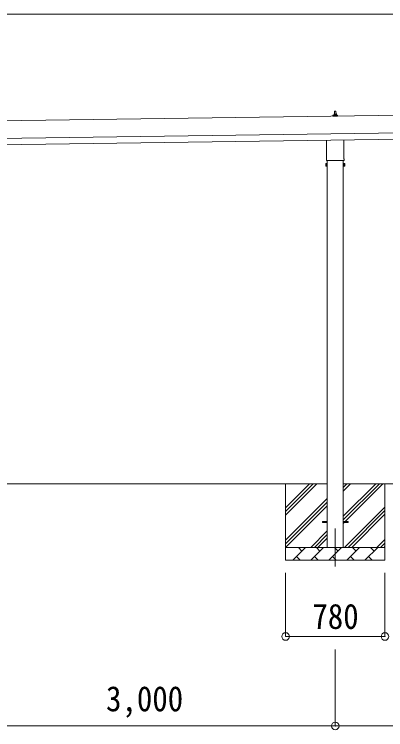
# Model space of a CAD drawing. Units: millimetres at full size, sheet at 1:60. Extents: x -16864 to 16864, y -11640 to 11640.
# Drawn here: x 2316 to 5232, y -8491 to -2872 of the extents above; entities that cross this region are included whole.
import ezdxf
from ezdxf.enums import TextEntityAlignment as Align

# ---------------------------------------------------------------- set-up
doc = ezdxf.new("R2010")
doc.units = ezdxf.units.MM
doc.header["$LTSCALE"] = 60
doc.header["$PDMODE"] = 32
doc.header["$PDSIZE"] = 60
doc.linetypes.add('CHAIN1', pattern=[8, 5, -1, 1, -1])
for name, color, linetype, lineweight in [('0-1_Defpoints', 7, 'CHAIN1', 9), ('0-2_TEXT1', 4, 'Continuous', 9), ('0-3_SHAPE', 7, 'Continuous', 9), ('0-8_TABLE1', 6, 'Continuous', 9)]:
    doc.layers.add(name, color=color, linetype=linetype, lineweight=lineweight)
doc.styles.add('ＭＳ ゴシック', font='')
doc.styles.get('ＭＳ ゴシック').set_extended_font_data('MS Gothic')

msp = doc.modelspace()

# ---------------------------------------------------------------- linework, layer by layer
at = {"layer": '0-1_Defpoints'}
msp.add_line((4836.29, -6909.99), (4836.29, -7258.99), dxfattribs=at)
at = {"layer": '0-2_TEXT1'}
for p, q in [((6314.04, -3649.61), (949.09, -3726.26)), ((4830.6, -3657.87), (4831.33, -3634.35)), ((4832.33, -3633.37), (4840.87, -3633.37)), ((4841.87, -3634.35), (4842.6, -3657.87)), ((4818.35, -3673.37), (4818.35, -3665.66)), ((4854.85, -3673.37), (4818.35, -3673.37)), ((4818.73, -3664.87), (4854.47, -3664.87)), ((4819.11, -3664.69), (4825.83, -3663.06)), ((4826.22, -3662.87), (4846.98, -3662.87)), ((4826.6, -3662.09), (4826.6, -3657.87)), ((4827.6, -3657.87), (4845.6, -3657.87)), ((4846.6, -3662.09), (4846.6, -3657.87)), ((4854.08, -3664.69), (4847.36, -3663.06)), ((4854.85, -3673.37), (4854.85, -3665.66)), ((951.09, -3866.24), (6316.04, -3789.6)), ((951.8, -3916.24), (6316.76, -3839.6)), ((4767.99, -4007.36), (4767.99, -3861.72)), ((4904.59, -3859.77), (4904.59, -4007.36)), ((4762.29, -4045.63), (4763.05, -4044.32)), ((4766.29, -4016.13), (4766.29, -4010.63)), ((4904.23, -4019.63), (4768.36, -4019.63)), ((4773.79, -4019.63), (4773.79, -7059.99)), ((4898.79, -7059.99), (4898.79, -4019.63)), ((4906.29, -4010.63), (4906.29, -4016.13)), ((4910.29, -4045.63), (4909.53, -4044.32)), ((4762.29, -4045.63), (4762.29, -4062.63)), ((4762.29, -4062.63), (4763.05, -4063.95)), ((4769.29, -4049.23), (4763.05, -4049.23)), ((4769.29, -4059.04), (4763.05, -4059.04)), ((4769.29, -4063.95), (4763.05, -4063.95)), ((4771.79, -4063.33), (4769.29, -4063.33)), ((4900.79, -4063.33), (4903.29, -4063.33)), ((4903.29, -4049.23), (4909.53, -4049.23)), ((4903.29, -4059.04), (4909.53, -4059.04)), ((4903.29, -4063.95), (4909.53, -4063.95)), ((4910.29, -4062.63), (4909.53, -4063.95)), ((4910.29, -4045.63), (4910.29, -4062.63)), ((4736.29, -6855.49), (4773.79, -6855.49)), ((4736.29, -6864.49), (4736.29, -6855.49)), ((4736.29, -6855.49), (4773.79, -6855.49)), ((4736.29, -6864.49), (4736.29, -6855.49)), ((4736.29, -6864.49), (4773.79, -6864.49)), ((4736.29, -6864.49), (4773.79, -6864.49)), ((4898.79, -6855.49), (4936.29, -6855.49)), ((4898.79, -6855.49), (4936.29, -6855.49)), ((4898.79, -6864.49), (4936.29, -6864.49)), ((4898.79, -6864.49), (4936.29, -6864.49)), ((4936.29, -6864.49), (4936.29, -6855.49)), ((4936.29, -6864.49), (4936.29, -6855.49))]:
    msp.add_line(p, q, dxfattribs=at)
for points in [[(4769.29, -4063.95), (4769.29, -4044.32), (4763.05, -4044.32)], [(4769.29, -4063.33), (4769.29, -4044.93), (4771.79, -4044.93)], [(4903.29, -4063.33), (4903.29, -4044.93), (4900.79, -4044.93)], [(4903.29, -4063.95), (4903.29, -4044.32), (4909.53, -4044.32)]]:
    msp.add_lwpolyline(points, dxfattribs=at)
for points in [[(4771.79, -4064.63), (4771.79, -4043.63), (4773.79, -4043.63), (4773.79, -4064.63)], [(4900.79, -4064.63), (4900.79, -4043.63), (4898.79, -4043.63), (4898.79, -4064.63)]]:
    msp.add_lwpolyline(points, close=True, dxfattribs=at)
for centre, radius, start, end in [((4832.33, -3634.37), 1, 90, 178.60509), ((4840.87, -3634.37), 1, 1.39491, 90), ((4819.35, -3665.66), 1, 103.62699, 180), ((4825.6, -3662.09), 1, 283.62699, 0), ((4830.68, -3658.51), 4.13, 90, 171.17633), ((4827.6, -3658.87), 1, 90, 180), ((4839.93, -3657.87), 4.83, 133.60282, 180), ((4833.27, -3657.87), 4.83, 0, 46.39718), ((4842.51, -3658.51), 4.13, 8.82367, 90), ((4845.6, -3658.87), 1, 0, 90), ((4847.6, -3662.09), 1, 180, 256.37301), ((4853.85, -3665.66), 1, 0, 76.37301), ((4766.64, -4046.77), 4.34, 145.61575, 214.38425), ((4770.29, -4010.63), 4, 125.09963, 180), ((4770.29, -4016.13), 4, 180, 194.47751), ((4770.29, -4016.13), 4, 194.47751, 241.04498), ((4902.29, -4016.13), 4, 298.95502, 345.52249), ((4902.29, -4010.63), 4, 0, 54.90037), ((4902.29, -4016.13), 4, 345.52249, 0), ((4905.95, -4046.77), 4.34, 325.61575, 34.38425), ((4778.53, -4054.13), 16.24, 162.41205, 197.58795), ((4766.64, -4061.49), 4.34, 145.61575, 214.38425), ((4894.05, -4054.13), 16.24, 342.41205, 17.58795), ((4905.95, -4061.49), 4.34, 325.61575, 34.38425)]:
    msp.add_arc(centre, radius, start, end, dxfattribs=at)
at = {"layer": '0-3_SHAPE'}
for p, q in [((4773.79, -6559.99), (1898.79, -6559.99)), ((4446.29, -6559.99), (4446.29, -7159.99)), ((4446.29, -6748.47), (4634.77, -6559.99)), ((4446.29, -6776.76), (4663.06, -6559.99)), ((4446.29, -6805.04), (4691.34, -6559.99)), ((7773.79, -6559.99), (4898.79, -6559.99)), ((4898.79, -6588.81), (4927.62, -6559.99)), ((4898.79, -6617.1), (4955.9, -6559.99)), ((4898.79, -6871.66), (5210.46, -6559.99)), ((4898.79, -6815.09), (5153.89, -6559.99)), ((4898.79, -6843.37), (5182.18, -6559.99)), ((5226.29, -6559.99), (5226.29, -7159.99)), ((4446.29, -7003.03), (4773.79, -6675.53)), ((4446.29, -7031.31), (4773.79, -6703.81)), ((4446.29, -7059.6), (4773.79, -6732.1)), ((4908.45, -7059.99), (5226.29, -6742.15)), ((4936.73, -7059.99), (5226.29, -6770.43)), ((4965.02, -7059.99), (5226.29, -6798.72)), ((4643.89, -7059.99), (4773.79, -6930.09)), ((4672.18, -7059.99), (4773.79, -6958.37)), ((4700.46, -7059.99), (4773.79, -6986.66)), ((5163.01, -7059.99), (5226.29, -6996.71)), ((4446.29, -7059.99), (5226.29, -7059.99)), ((4503.45, -7159.99), (4603.45, -7059.99)), ((4574.9, -7088.54), (4546.34, -7059.99)), ((4644.87, -7159.99), (4744.87, -7059.99)), ((4716.32, -7088.54), (4687.76, -7059.99)), ((4786.29, -7159.99), (4886.29, -7059.99)), ((4857.74, -7088.54), (4829.19, -7059.99)), ((4927.71, -7159.99), (5027.71, -7059.99)), ((4999.16, -7088.54), (4970.61, -7059.99)), ((5069.14, -7159.99), (5169.14, -7059.99)), ((5140.58, -7088.54), (5112.03, -7059.99)), ((5191.29, -7059.99), (5226.29, -7024.99)), ((5219.58, -7059.99), (5226.29, -7053.27)), ((4532, -7131.44), (4560.56, -7159.99)), ((4673.42, -7131.44), (4701.98, -7159.99)), ((4814.85, -7131.44), (4843.4, -7159.99)), ((4956.27, -7131.44), (4984.82, -7159.99)), ((5097.69, -7131.44), (5126.24, -7159.99)), ((5226.29, -7159.99), (4446.29, -7159.99))]:
    msp.add_line(p, q, dxfattribs=at)
at = {"layer": '0-8_TABLE1'}
for p, q in [((11757, -2872.35), (918.08, -2872.35)), ((4446.29, -7758.99), (4446.29, -7258.99)), ((5226.29, -7758.99), (5226.29, -7258.99)), ((4446.29, -7758.99), (5226.29, -7758.99)), ((4836.29, -8460.99), (4836.29, -7860.99)), ((4836.29, -8460.99), (1836.29, -8460.99)), ((7836.29, -8460.99), (4836.29, -8460.99))]:
    msp.add_line(p, q, dxfattribs=at)
for p in [(4446.29, -7758.99), (5226.29, -7758.99), (4836.29, -8460.99)]:
    msp.add_point(p, dxfattribs=at)

# ---------------------------------------------------------------- texts
at = {"layer": '0-8_TABLE1', "color": 7, "style": 'ＭＳ ゴシック', "width": 0.9}
for s, p in [('780', (4656.29, -7758.99)), ('3,000', (3036.29, -8405.99))]:
    msp.add_text(s, height=197.9, dxfattribs=at).set_placement(p, align=Align.BOTTOM_LEFT)

doc.saveas('drawing.dxf')
